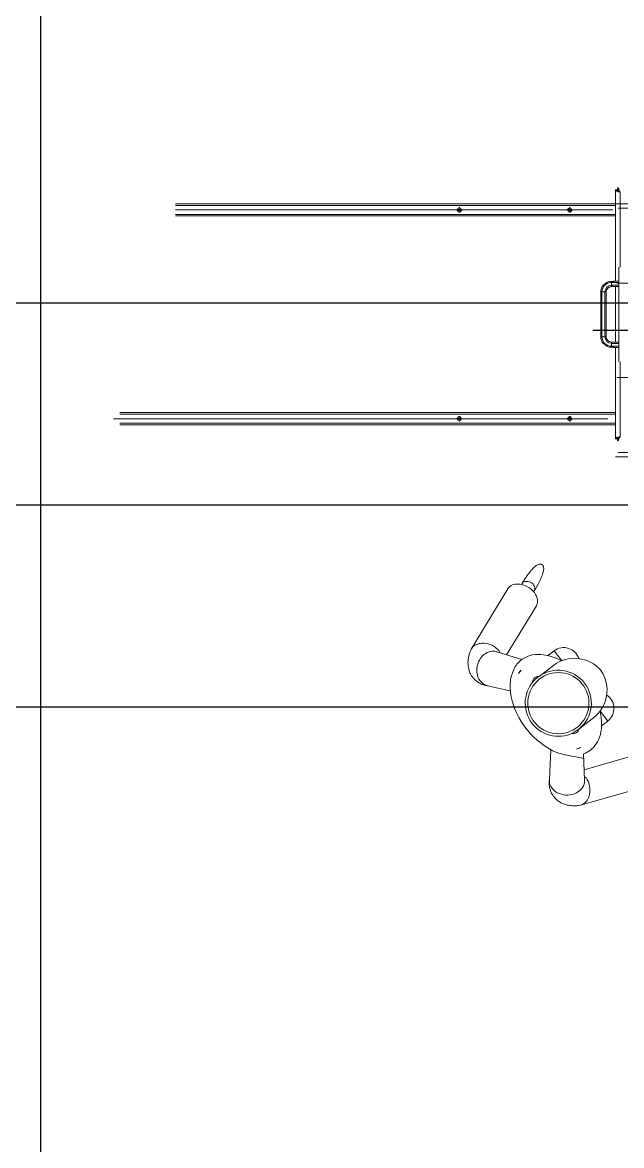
# Model space of a CAD drawing. Header units: millimetres. Extents: x -283029 to -254660, y -24907 to 10674.
# Drawn here: x -279034 to -278969, y -18384.4 to -18262.5 of the extents above; entities that cross this region are included whole.
import ezdxf

# ---------------------------------------------------------------- set-up
doc = ezdxf.new("R2010")
doc.units = ezdxf.units.MM
doc.header["$LTSCALE"] = 100
doc.linetypes.add('CENTERX2', pattern=[20.32, 12.7, -2.54, 2.54, -2.54])

# ---------------------------------------------------------------- blocks, each defined once
blk = doc.blocks.new('SW_CENTERMARKSYMBOL_4')
at = {"color": 0, "linetype": 'Continuous'}
for p, q in [((-0.5, 0), (-0.875, 0)), ((0, 0), (-0.25, 0)), ((0, 0.5), (0, 0.875)), ((0, 0), (0, 0.25)), ((0, 0), (0, -0.25)), ((0, 0), (0.25, 0)), ((0.5, 0), (0.875, 0)), ((0, -0.5), (0, -0.875))]:
    blk.add_line(p, q, dxfattribs=at)
blk = doc.blocks.new('SW_CENTERMARKSYMBOL_5')
at = {"color": 0, "linetype": 'Continuous'}
for p, q in [((-0.5, 0), (-0.875, 0)), ((0, 0), (-0.25, 0)), ((0, 0.5), (0, 0.875)), ((0, 0), (0, 0.25)), ((0, 0), (0, -0.25)), ((0, 0), (0.25, 0)), ((0.5, 0), (0.875, 0)), ((0, -0.5), (0, -0.875))]:
    blk.add_line(p, q, dxfattribs=at)
blk = doc.blocks.new('SW_CENTERMARKSYMBOL_12')
at = {"color": 0, "linetype": 'Continuous'}
for p, q in [((-0.5, 0), (-0.875, 0)), ((0, 0), (-0.25, 0)), ((0, 0.5), (0, 0.875)), ((0, 0), (0, 0.25)), ((0, 0), (0, -0.25)), ((0, 0), (0.25, 0)), ((0.5, 0), (0.875, 0)), ((0, -0.5), (0, -0.875))]:
    blk.add_line(p, q, dxfattribs=at)
blk = doc.blocks.new('SW_CENTERMARKSYMBOL_13')
at = {"color": 0, "linetype": 'Continuous'}
for p, q in [((-0.5, 0), (-0.875, 0)), ((0, 0), (-0.25, 0)), ((0, 0.5), (0, 0.875)), ((0, 0), (0, 0.25)), ((0, 0), (0, -0.25)), ((0, 0), (0.25, 0)), ((0.5, 0), (0.875, 0)), ((0, -0.5), (0, -0.875))]:
    blk.add_line(p, q, dxfattribs=at)
blk = doc.blocks.new('SW_CENTERMARKSYMBOL_16')
at = {"color": 0, "linetype": 'Continuous'}
for p, q in [((0, 0.5), (0, 69.46)), ((-0.5, 0), (-7.75, 0)), ((0, 0), (-0.25, 0)), ((0, 0), (0, 0.25)), ((0, 0), (0, -0.25)), ((0, 0), (0.25, 0)), ((0.5, 0), (7.75, 0)), ((0, -0.5), (0, -18.76))]:
    blk.add_line(p, q, dxfattribs=at)

msp = doc.modelspace()

# ---------------------------------------------------------------- linework, layer by layer
at = {"color": 2}
msp.add_line((-279032, -18573.33), (-279032, -17826.71), dxfattribs=at)
at = {"color": 1, "linetype": 'Continuous', "lineweight": 0}
for p, q in [((-278969.46, -18280.65), (-278969.66, -18280.65)), ((-278969.66, -18280.65), (-278969.66, -18290.58)), ((-278969.45, -18280.65), (-278969.45, -18280.45)), ((-278969.18, -18280.93), (-278969.18, -18289.04)), ((-278969.66, -18282.18), (-279017.39, -18282.18)), ((-278969.66, -18282.35), (-279017.39, -18282.35)), ((-278960.52, -18282.18), (-278969.66, -18282.18)), ((-278960.52, -18282.66), (-278969.39, -18282.66)), ((-278969.66, -18283.33), (-279017.39, -18283.33)), ((-278969.66, -18283.5), (-279017.39, -18283.5)), ((-278969.32, -18290.79), (-278969.32, -18289.04)), ((-278969.9, -18290.61), (-278970.11, -18290.61)), ((-278970.11, -18290.72), (-278970.11, -18290.61)), ((-278970.11, -18291.03), (-278970.11, -18290.72)), ((-278969.32, -18290.72), (-278970.11, -18290.72)), ((-278969.32, -18291.03), (-278970.11, -18291.03)), ((-278970.11, -18291.17), (-278970.11, -18291.03)), ((-278970.11, -18291.17), (-278969.32, -18291.17)), ((-278969.32, -18290.58), (-278969.9, -18290.58)), ((-278969.9, -18290.58), (-278969.9, -18290.61)), ((-278969.66, -18291.17), (-278969.66, -18297.19)), ((-278969.53, -18290.78), (-278964.08, -18290.78)), ((-278969.32, -18290.96), (-278969.32, -18290.79)), ((-278969.32, -18297.4), (-278969.32, -18290.96)), ((-278971.27, -18291.75), (-278971.27, -18296.61)), ((-278971.14, -18291.75), (-278971.27, -18291.75)), ((-278971.14, -18291.75), (-278971.14, -18296.61)), ((-278970.82, -18291.75), (-278971.14, -18291.75)), ((-278970.82, -18291.75), (-278970.82, -18296.61)), ((-278970.69, -18291.75), (-278970.82, -18291.75)), ((-278970.69, -18296.61), (-278970.69, -18291.75)), ((-278971.27, -18296.61), (-278971.14, -18296.61)), ((-278971.14, -18296.61), (-278970.82, -18296.61)), ((-278970.82, -18296.61), (-278970.69, -18296.61)), ((-278969.32, -18297.19), (-278970.11, -18297.19)), ((-278970.11, -18297.33), (-278970.11, -18297.19)), ((-278970.11, -18297.64), (-278970.11, -18297.33)), ((-278970.11, -18297.33), (-278969.32, -18297.33)), ((-278970.11, -18297.64), (-278969.32, -18297.64)), ((-278970.11, -18297.75), (-278970.11, -18297.64)), ((-278970.11, -18297.75), (-278969.9, -18297.75)), ((-278969.9, -18297.75), (-278969.9, -18297.78)), ((-278969.9, -18297.78), (-278969.32, -18297.78)), ((-278969.66, -18297.78), (-278969.66, -18307.7)), ((-278969.32, -18297.57), (-278969.32, -18297.4)), ((-278969.32, -18299.32), (-278969.32, -18297.57)), ((-278969.18, -18299.32), (-278969.18, -18307.43)), ((-278957.43, -18301.05), (-278969.53, -18301.05)), ((-278969.66, -18304.85), (-279023.43, -18304.85)), ((-278969.66, -18305.03), (-279023.43, -18305.03)), ((-278969.66, -18306), (-279023.43, -18306)), ((-278969.66, -18306.18), (-279023.43, -18306.18)), ((-278969.66, -18307.7), (-278969.46, -18307.7)), ((-278969.45, -18307.91), (-278969.45, -18307.71)), ((-278969.39, -18309.17), (-278947.75, -18309.17)), ((-278969.66, -18309.65), (-278947.47, -18309.65))]:
    msp.add_line(p, q, dxfattribs=at)
at = {"color": 1, "linetype": 'CENTERX2', "lineweight": 0}
for p, q in [((-278969.95, -18282.84), (-279017.39, -18282.84)), ((-278970.52, -18305.52), (-279024.12, -18305.52))]:
    msp.add_line(p, q, dxfattribs=at)
at = {"color": 3}
for p, q in [((-278948.83, -18292.97), (-279159.82, -18292.97)), ((-278948.83, -18314.89), (-279159.82, -18314.89)), ((-278948.83, -18314.89), (-279159.82, -18314.89)), ((-278948.83, -18336.82), (-279119.56, -18336.82))]:
    msp.add_line(p, q, dxfattribs=at)
at = {"color": 6, "linetype": 'Continuous', "lineweight": 0}
for p, q in [((-278981.36, -18323.99), (-278985.32, -18330.52)), ((-278979.83, -18323.43), (-278979.88, -18323.52)), ((-278978.55, -18324.3), (-278978.48, -18324.2)), ((-278981.49, -18331.15), (-278978.26, -18325.82)), ((-278979.84, -18331.67), (-278982.56, -18330.82)), ((-278977, -18331.23), (-278976.33, -18330.71)), ((-278975.51, -18331.79), (-278976.33, -18330.71)), ((-278977.97, -18333.49), (-278976.41, -18332.3)), ((-278978.32, -18333.76), (-278978.12, -18333.61)), ((-278978.31, -18333.77), (-278978.32, -18333.76)), ((-278983.55, -18334.51), (-278981.09, -18335.05)), ((-278970.51, -18338.34), (-278971.34, -18337.26)), ((-278973.62, -18339.18), (-278972.07, -18337.99)), ((-278970.51, -18338.34), (-278971.18, -18338.85)), ((-278973.97, -18339.45), (-278973.98, -18339.44)), ((-278973.97, -18339.45), (-278973.78, -18339.3)), ((-278976.68, -18341.45), (-278976.85, -18344.73)), ((-278973.02, -18344.75), (-278973.13, -18341.9)), ((-278967.07, -18341.92), (-278973.07, -18343.63)), ((-278973.46, -18347.49), (-278966.12, -18345.39)), ((-278973.04, -18345.02), (-278973.04, -18345.02))]:
    msp.add_line(p, q, dxfattribs=at)
at = {"color": 1, "linetype": 'Continuous', "lineweight": 0}
for points in [[(-278969.18, -18280.93), (-278969.28, -18280.89), (-278969.37, -18280.86), (-278969.45, -18280.82), (-278969.52, -18280.79), (-278969.58, -18280.76), (-278969.63, -18280.72), (-278969.65, -18280.69), (-278969.66, -18280.65)], [(-278969.18, -18280.93), (-278969.29, -18280.86), (-278969.38, -18280.79), (-278969.44, -18280.72), (-278969.46, -18280.65)], [(-278969.45, -18280.45), (-278969.42, -18280.45), (-278969.39, -18280.48), (-278969.36, -18280.51), (-278969.33, -18280.56), (-278969.3, -18280.62), (-278969.27, -18280.7), (-278969.24, -18280.78), (-278969.21, -18280.86), (-278969.18, -18280.93)], [(-278969.45, -18280.65), (-278969.4, -18280.67), (-278969.33, -18280.72), (-278969.26, -18280.81), (-278969.22, -18280.86), (-278969.18, -18280.93)], [(-278970.77, -18290.82), (-278970.83, -18290.87), (-278970.9, -18290.92), (-278970.95, -18290.96), (-278970.98, -18290.98), (-278971, -18291), (-278971, -18291), (-278971, -18291)], [(-278969.66, -18307.7), (-278969.65, -18307.67), (-278969.63, -18307.64), (-278969.58, -18307.6), (-278969.52, -18307.57), (-278969.45, -18307.53), (-278969.37, -18307.5), (-278969.28, -18307.47), (-278969.18, -18307.43)], [(-278969.46, -18307.7), (-278969.44, -18307.64), (-278969.38, -18307.57), (-278969.29, -18307.5), (-278969.18, -18307.43)], [(-278969.18, -18307.43), (-278969.21, -18307.52), (-278969.24, -18307.6), (-278969.28, -18307.68), (-278969.31, -18307.75), (-278969.34, -18307.81), (-278969.37, -18307.85), (-278969.4, -18307.89), (-278969.43, -18307.91), (-278969.45, -18307.91)], [(-278969.18, -18307.43), (-278969.25, -18307.54), (-278969.32, -18307.63), (-278969.39, -18307.69), (-278969.45, -18307.71)]]:
    msp.add_lwpolyline(points, dxfattribs=at)
at = {"color": 6, "linetype": 'Continuous', "lineweight": 0}
for points in [[(-278978.48, -18324.2), (-278978.35, -18323.98), (-278978.21, -18323.74), (-278978.08, -18323.49), (-278977.96, -18323.26), (-278977.85, -18323.05), (-278977.76, -18322.85), (-278977.7, -18322.71), (-278977.65, -18322.58), (-278977.6, -18322.43), (-278977.54, -18322.26), (-278977.51, -18322.14), (-278977.49, -18322.03), (-278977.47, -18321.93), (-278977.46, -18321.85), (-278977.46, -18321.76), (-278977.47, -18321.66), (-278977.49, -18321.55), (-278977.51, -18321.51), (-278977.53, -18321.46), (-278977.58, -18321.4), (-278977.62, -18321.36), (-278977.66, -18321.33), (-278977.71, -18321.31), (-278977.76, -18321.3), (-278977.81, -18321.29), (-278977.87, -18321.29), (-278977.94, -18321.31), (-278978.03, -18321.33), (-278978.11, -18321.37), (-278978.19, -18321.41), (-278978.28, -18321.47), (-278978.39, -18321.56), (-278978.48, -18321.63), (-278978.56, -18321.71), (-278978.64, -18321.79), (-278978.71, -18321.87), (-278978.77, -18321.93), (-278978.83, -18322), (-278978.89, -18322.07), (-278978.97, -18322.17), (-278979.05, -18322.27), (-278979.14, -18322.4), (-278979.25, -18322.54), (-278979.36, -18322.71), (-278979.46, -18322.86), (-278979.57, -18323.03), (-278979.7, -18323.22), (-278979.83, -18323.43)], [(-278978.26, -18325.82), (-278978.26, -18325.82), (-278978.19, -18325.67), (-278978.15, -18325.52), (-278978.13, -18325.36), (-278978.13, -18325.18), (-278978.17, -18324.99), (-278978.24, -18324.79), (-278978.34, -18324.59), (-278978.47, -18324.39), (-278978.63, -18324.21), (-278978.81, -18324.04), (-278979.01, -18323.89), (-278979.21, -18323.76), (-278979.42, -18323.66), (-278979.63, -18323.58), (-278979.82, -18323.53), (-278980.04, -18323.49), (-278980.24, -18323.47), (-278980.42, -18323.48), (-278980.58, -18323.49), (-278980.71, -18323.53), (-278980.83, -18323.56)], [(-278979.57, -18323.22), (-278979.44, -18323.19), (-278979.31, -18323.18), (-278979.16, -18323.19), (-278979.01, -18323.23), (-278978.87, -18323.3), (-278978.73, -18323.38), (-278978.61, -18323.49), (-278978.52, -18323.61), (-278978.46, -18323.74), (-278978.42, -18323.86), (-278978.42, -18323.98), (-278978.44, -18324.1), (-278978.48, -18324.2), (-278978.49, -18324.2)], [(-278984.75, -18330.03), (-278984.62, -18329.98), (-278984.47, -18329.94), (-278984.31, -18329.91), (-278984.12, -18329.89), (-278983.91, -18329.89), (-278983.69, -18329.91), (-278983.48, -18329.96), (-278983.27, -18330.03), (-278983.06, -18330.12), (-278982.85, -18330.24), (-278982.65, -18330.38), (-278982.46, -18330.54), (-278982.3, -18330.73), (-278982.17, -18330.92), (-278982.16, -18330.94)], [(-278985.41, -18330.71), (-278985.44, -18330.8), (-278985.47, -18330.89), (-278985.49, -18330.95), (-278985.5, -18331), (-278985.52, -18331.04), (-278985.53, -18331.09), (-278985.55, -18331.15), (-278985.58, -18331.26), (-278985.6, -18331.35), (-278985.62, -18331.44), (-278985.65, -18331.62), (-278985.67, -18331.8), (-278985.68, -18331.99), (-278985.67, -18332.12), (-278985.67, -18332.25), (-278985.65, -18332.39), (-278985.63, -18332.53), (-278985.6, -18332.65), (-278985.57, -18332.76), (-278985.55, -18332.85), (-278985.51, -18332.96), (-278985.46, -18333.09), (-278985.4, -18333.21), (-278985.36, -18333.29), (-278985.32, -18333.36), (-278985.28, -18333.42), (-278985.25, -18333.47), (-278985.2, -18333.53), (-278985.15, -18333.61), (-278985.08, -18333.7), (-278985.01, -18333.77), (-278984.96, -18333.82), (-278984.92, -18333.87), (-278984.86, -18333.91), (-278984.8, -18333.97), (-278984.72, -18334.03), (-278984.64, -18334.09), (-278984.49, -18334.19), (-278984.37, -18334.25), (-278984.24, -18334.32), (-278984.11, -18334.37), (-278983.98, -18334.41), (-278983.87, -18334.45), (-278983.83, -18334.46), (-278983.79, -18334.47), (-278983.72, -18334.48), (-278983.64, -18334.5), (-278983.53, -18334.52), (-278983.5, -18334.52)], [(-278984.13, -18331.31), (-278984.24, -18331.43), (-278984.34, -18331.58), (-278984.44, -18331.74), (-278984.53, -18331.93), (-278984.61, -18332.15), (-278984.67, -18332.38), (-278984.71, -18332.61), (-278984.72, -18332.84), (-278984.7, -18333.08), (-278984.66, -18333.32), (-278984.59, -18333.56), (-278984.48, -18333.79), (-278984.35, -18333.99), (-278984.19, -18334.17), (-278984.02, -18334.31), (-278983.82, -18334.42), (-278983.63, -18334.49), (-278983.55, -18334.51)], [(-278982.56, -18330.82), (-278982.6, -18330.81), (-278982.8, -18330.77), (-278983, -18330.76), (-278983.19, -18330.78), (-278983.39, -18330.83), (-278983.58, -18330.9), (-278983.75, -18330.99), (-278983.89, -18331.09), (-278984.02, -18331.2), (-278984.13, -18331.31)], [(-278982.83, -18330.76), (-278982.83, -18330.76), (-278982.83, -18330.76)], [(-278980.46, -18332.3), (-278980.36, -18332.17), (-278980.19, -18331.98), (-278980.01, -18331.8), (-278979.8, -18331.64), (-278979.57, -18331.5), (-278979.37, -18331.39), (-278979.15, -18331.3), (-278978.93, -18331.23), (-278978.7, -18331.17), (-278978.4, -18331.13), (-278978.1, -18331.11), (-278977.79, -18331.11), (-278977.47, -18331.14), (-278977.05, -18331.21), (-278976.64, -18331.32), (-278976.23, -18331.47), (-278975.82, -18331.65), (-278975.54, -18331.79), (-278975.52, -18331.8)], [(-278981.08, -18333.99), (-278981.05, -18333.78), (-278980.99, -18333.56), (-278980.94, -18333.41), (-278980.89, -18333.25), (-278980.83, -18333.09), (-278980.77, -18332.92), (-278980.7, -18332.74), (-278980.63, -18332.57), (-278980.55, -18332.43), (-278980.46, -18332.3)], [(-278979.9, -18332.8), (-278980.05, -18332.99), (-278980.19, -18333.18)], [(-278978, -18333.5), (-278978.18, -18333.52), (-278978.27, -18333.54), (-278978.36, -18333.57), (-278978.42, -18333.6), (-278978.47, -18333.64), (-278978.52, -18333.71), (-278978.56, -18333.78), (-278978.63, -18333.94), (-278978.67, -18334.12), (-278978.68, -18334.16)], [(-278973.11, -18342.4), (-278975.3, -18341.98), (-278975.66, -18341.88), (-278976.07, -18341.74), (-278976.46, -18341.56), (-278976.84, -18341.36), (-278977.21, -18341.14), (-278977.57, -18340.9), (-278978.03, -18340.54), (-278978.47, -18340.15), (-278978.88, -18339.73), (-278979.27, -18339.28), (-278979.62, -18338.81), (-278979.9, -18338.4), (-278980.15, -18337.97), (-278980.38, -18337.53), (-278980.58, -18337.07), (-278980.75, -18336.61), (-278980.89, -18336.13), (-278980.99, -18335.7), (-278981.07, -18335.26), (-278981.1, -18334.82), (-278981.11, -18334.38), (-278981.08, -18333.99)], [(-278971.35, -18337.26), (-278971.29, -18337.54), (-278971.22, -18337.94), (-278971.19, -18338.35), (-278971.18, -18338.76), (-278971.21, -18339.18), (-278971.25, -18339.49), (-278971.31, -18339.79), (-278971.4, -18340.09), (-278971.52, -18340.38), (-278971.63, -18340.6), (-278971.76, -18340.81), (-278971.91, -18341.01), (-278972.07, -18341.21), (-278972.23, -18341.36), (-278972.4, -18341.5), (-278972.57, -18341.62), (-278972.75, -18341.73), (-278972.94, -18341.82), (-278973.13, -18341.9)], [(-278974.45, -18339.69), (-278974.38, -18339.7), (-278974.24, -18339.7), (-278974.11, -18339.69), (-278974.02, -18339.67), (-278973.94, -18339.64), (-278973.86, -18339.6)], [(-278973.91, -18341.4), (-278973.68, -18341.32), (-278973.46, -18341.23)], [(-278976.85, -18344.68), (-278976.85, -18344.71), (-278976.86, -18344.82), (-278976.87, -18344.9), (-278976.87, -18344.97), (-278976.87, -18345.04), (-278976.87, -18345.19), (-278976.86, -18345.32), (-278976.84, -18345.45), (-278976.82, -18345.56), (-278976.8, -18345.66), (-278976.77, -18345.76), (-278976.74, -18345.86), (-278976.72, -18345.93), (-278976.69, -18346), (-278976.65, -18346.09), (-278976.6, -18346.2), (-278976.54, -18346.3), (-278976.48, -18346.39), (-278976.44, -18346.46), (-278976.39, -18346.53), (-278976.34, -18346.59), (-278976.27, -18346.67), (-278976.19, -18346.75), (-278976.12, -18346.82), (-278976.06, -18346.87), (-278976.01, -18346.92), (-278975.95, -18346.97), (-278975.87, -18347.03), (-278975.79, -18347.09), (-278975.69, -18347.15), (-278975.59, -18347.21), (-278975.5, -18347.25), (-278975.4, -18347.3), (-278975.3, -18347.34), (-278975.19, -18347.38), (-278975.06, -18347.42), (-278974.93, -18347.46), (-278974.79, -18347.49), (-278974.64, -18347.51), (-278974.48, -18347.53), (-278974.32, -18347.54), (-278974.24, -18347.54), (-278974.17, -18347.54), (-278974.12, -18347.54), (-278974.07, -18347.54), (-278974.02, -18347.54), (-278973.96, -18347.54), (-278973.87, -18347.54), (-278973.77, -18347.53), (-278973.67, -18347.52)], [(-278973.92, -18346.14), (-278974.06, -18346.21), (-278974.22, -18346.27), (-278974.41, -18346.32), (-278974.62, -18346.36), (-278974.85, -18346.38), (-278975.09, -18346.38), (-278975.31, -18346.35), (-278975.54, -18346.3), (-278975.77, -18346.22), (-278976, -18346.12), (-278976.21, -18345.98), (-278976.39, -18345.82), (-278976.56, -18345.64), (-278976.69, -18345.44), (-278976.78, -18345.24), (-278976.83, -18345.02), (-278976.85, -18344.81), (-278976.85, -18344.73)], [(-278973.03, -18344.75), (-278973.02, -18344.79), (-278973.04, -18345), (-278973.08, -18345.19), (-278973.15, -18345.36), (-278973.25, -18345.55), (-278973.37, -18345.71), (-278973.5, -18345.85), (-278973.64, -18345.96), (-278973.78, -18346.06), (-278973.92, -18346.14)], [(-278972.84, -18347.07), (-278972.76, -18346.96), (-278972.68, -18346.83), (-278972.61, -18346.68), (-278972.54, -18346.5), (-278972.49, -18346.3), (-278972.45, -18346.08), (-278972.44, -18345.87), (-278972.45, -18345.64), (-278972.48, -18345.41), (-278972.54, -18345.18), (-278972.62, -18344.95), (-278972.73, -18344.73), (-278972.87, -18344.52), (-278973.02, -18344.35), (-278973.04, -18344.33)]]:
    msp.add_lwpolyline(points, dxfattribs=at)
at = {"color": 1, "linetype": 'Continuous', "lineweight": 0}
for centre, radius in [((-278986.61, -18282.84), 0.214), ((-278974.63, -18282.84), 0.214), ((-278986.61, -18282.84), 0.111), ((-278974.63, -18282.84), 0.111), ((-278986.61, -18305.52), 0.214), ((-278986.61, -18305.52), 0.111), ((-278974.63, -18305.52), 0.214), ((-278974.63, -18305.52), 0.111)]:
    msp.add_circle(centre, radius, dxfattribs=at)
at = {"color": 6, "linetype": 'Continuous', "lineweight": 0}
msp.add_circle((-278975.87, -18336.4), 3.32, dxfattribs=at)
at = {"color": 1, "linetype": 'Continuous', "lineweight": 0}
for centre, radius, start, end in [((-278970.11, -18291.75), 1.16, 140.005, 180), ((-278970.11, -18291.75), 1.03, 90, 180), ((-278970.11, -18291.75), 0.717, 90, 180), ((-278970.11, -18291.75), 1.14, 90, 125.5843), ((-278970.11, -18291.75), 0.582, 90, 180), ((-278970.11, -18296.61), 1.16, 180, 219.9866), ((-278970.11, -18296.61), 1.03, 180, 270), ((-278967.8, -18293.41), 5.08, 230.9414, 234.2151), ((-278970.11, -18296.61), 0.717, 180, 270), ((-278970.11, -18296.61), 0.582, 180, 270), ((-278970.11, -18296.61), 1.14, 234.4157, 270)]:
    msp.add_arc(centre, radius, start, end, dxfattribs=at)
at = {"color": 6, "linetype": 'Continuous', "lineweight": 0}
for centre, radius, start, end in [((-278980.49, -18324.53), 1.03, 109.5516, 147.8625), ((-278979.4, -18323.7), 0.504, 109.5919, 148.1945), ((-278984.27, -18331.15), 1.22, 113.0367, 158.7508), ((-278975.29, -18332.08), 1.71, 17.5975, 127.3718), ((-278974.12, -18335.3), 3.77, 40.2964, 127.3718), ((-278975.29, -18332.08), 0.342, 102.6454, 117.2611), ((-278979.1, -18333.7), 1.2, 131.5107, 154.4236), ((-278978.46, -18334.19), 2, 136.1146, 149.8197), ((-278975.87, -18336.4), 3.6, 132.8368, 301.9068), ((-278975.87, -18336.4), 3.6, 121.9068, 132.8368), ((-278975.87, -18336.4), 3.58, 128.9533, 132.8597), ((-278975.87, -18336.4), 3.58, 308.9131, 125.7903), ((-278974.36, -18335), 3.77, 307.3718, 34.4472), ((-278971.55, -18336.97), 1.71, 307.3718, 57.1443), ((-278971.55, -18336.97), 0.342, 317.5779, 332.0035), ((-278975.87, -18336.4), 3.58, 301.8838, 305.8305), ((-278975.87, -18336.4), 3.6, 301.9182, 312.8253), ((-278974.33, -18339.08), 0.702, 312.7281, 348.8647), ((-278974.12, -18340.22), 1.2, 280.3515, 303.1993), ((-278974.42, -18339.47), 2, 284.9439, 298.6069), ((-278973.8, -18346.31), 1.22, 275.9927, 321.7069)]:
    msp.add_arc(centre, radius, start, end, dxfattribs=at)

# ---------------------------------------------------------------- block references
at = {"color": 1, "linetype": 'Continuous', "lineweight": 0, "xscale": 0.3424772513099015, "yscale": 0.3424772513099015, "zscale": 0.3424772513099015, "rotation": 89.99999999999999}
for name, p in [('SW_CENTERMARKSYMBOL_5', (-278986.61, -18282.84)), ('SW_CENTERMARKSYMBOL_4', (-278974.63, -18282.84)), ('SW_CENTERMARKSYMBOL_16', (-278948.36, -18295.92)), ('SW_CENTERMARKSYMBOL_12', (-278986.61, -18305.52)), ('SW_CENTERMARKSYMBOL_13', (-278974.63, -18305.52))]:
    msp.add_blockref(name, p, dxfattribs=at)

doc.saveas('drawing.dxf')
